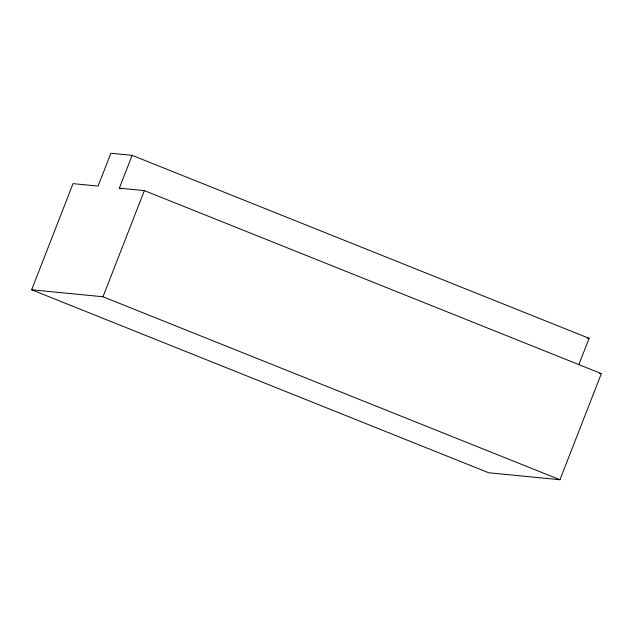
<?xml version="1.0" encoding="UTF-8"?>
<svg xmlns="http://www.w3.org/2000/svg" width="633" height="633" viewBox="0 0 633 633"><rect width="100%" height="100%" fill="white"/><g stroke="black" fill="none" stroke-linecap="round" stroke-linejoin="round"><path stroke-width="0.95" d="M132.131 155.346L119.328 188.167L144.371 190.62L601.35 373.597L559.968 479.743L488.629 472.748L31.65 289.772L73.032 183.633L98.075 186.086L110.87 153.257L132.131 155.346L589.109 338.323L578.799 364.766M31.65 289.772L102.989 296.766L144.371 190.62M587.179 338.133L589.109 338.323M599.427 373.415L601.35 373.597M119.328 188.167L121.164 188.903M102.989 296.766L559.968 479.743"/></g></svg>
